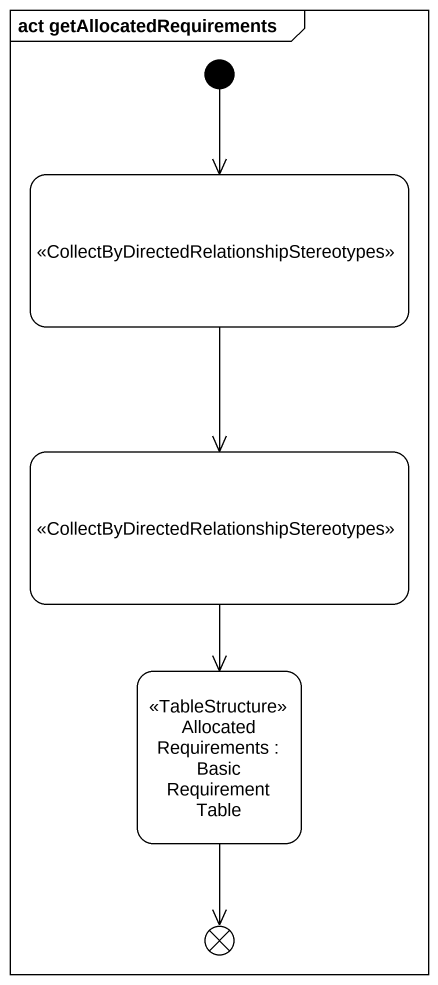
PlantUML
@startuml
mainframe act getAllocatedRequirements
hide empty description
state " " as state1 <<CollectByDirectedRelationshipStereotypes>>
state " " as state2 <<CollectByDirectedRelationshipStereotypes>>
state "Allocated Requirements : Basic Requirement Table" as Allocated_Requirements <<TableStructure>>
state flowfinal1 <<end>>
[*] --> state1
state1 --> state2
state2 --> Allocated_Requirements
Allocated_Requirements --> flowfinal1
@enduml
